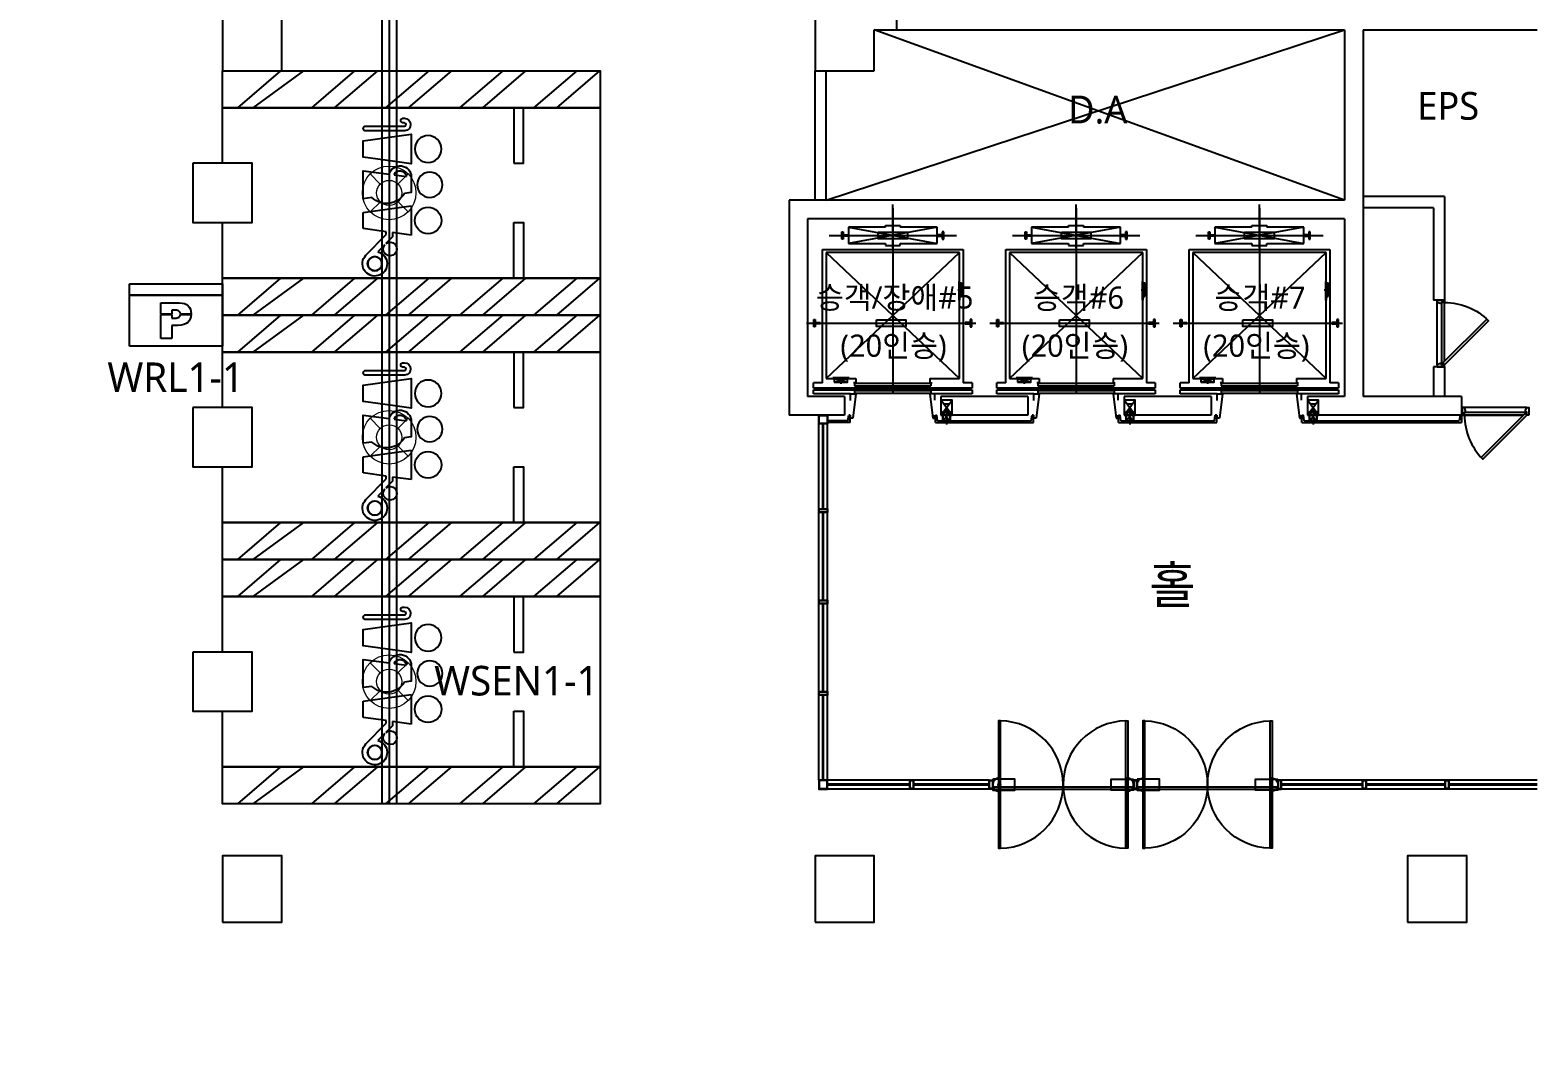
# Model space of a CAD drawing. Header units: millimetres. Extents: x -38475 to 94728, y -31127 to 90245.
# Drawn here: x 41875 to 62116, y -14075 to -355 of the extents above; entities that cross this region are included whole.
import ezdxf
from ezdxf.enums import TextEntityAlignment as Align

# ---------------------------------------------------------------- set-up
doc = ezdxf.new("R2010")
doc.units = ezdxf.units.MM
doc.linetypes.add('AUDIT_D_080121100638-0', pattern=[0])
for name, color, linetype in [('e-plan', 9, 'Continuous'), ('E-TEXT', 6, 'Continuous'), ('레이스웨이', 3, 'Continuous'), ('만공차등', 6, 'Continuous'), ('유도배선', 6, 'Continuous')]:
    doc.layers.add(name, color=color, linetype=linetype)
doc.layers.add('초음파센서', color=1, linetype='AUDIT_D_080121100638-0', lineweight=13)
doc.styles.add('1', font='malgun_0.ttf')
doc.styles.add('USUN', font='malgun_0.ttf')
doc.styles.add('xr_plan$0$USUN', font='malgun_0.ttf')

# ---------------------------------------------------------------- blocks, each defined once
blk = doc.blocks.new('xr_plan$0$점자블럭 없는타입')
at = {"layer": 'e-plan'}
for p, q in [((104799, -634194), (104820, -634216)), ((104799, -634216), (104820, -634194)), ((106541, -634194), (106520, -634216)), ((106541, -634216), (106520, -634194))]:
    blk.add_line(p, q, dxfattribs=at)
at = {"layer": 'e-plan', "ltscale": 0.05}
for points in [[(104823, -634296), (104823, -633345), (104796, -633345), (104796, -634296)], [(106517, -634296), (106517, -633345), (106544, -633345), (106544, -634296)]]:
    blk.add_lwpolyline(points, close=True, dxfattribs=at)
at = {"layer": 'e-plan'}
for points in [[(104720, -634265), (104670, -634265), (104670, -634145), (104720, -634145), (104720, -634265)], [(104720, -634130), (104720, -634280), (105020, -634280), (105020, -634130), (104720, -634130)], [(106620, -634130), (106620, -634280), (106320, -634280), (106320, -634130), (106620, -634130)], [(106670, -634265), (106620, -634265), (106620, -634145), (106670, -634145), (106670, -634265)]]:
    blk.add_lwpolyline(points, dxfattribs=at)
for points in [[(104715, -634260), (104675, -634260), (104675, -634150), (104715, -634150)], [(104823, -634115), (104796, -634115), (104796, -635065), (104823, -635065)], [(104815, -634115), (104803, -634115), (104803, -635065), (104815, -635065)], [(106517, -634115), (106544, -634115), (106544, -635065), (106517, -635065)], [(106524, -634115), (106536, -634115), (106536, -635065), (106524, -635065)], [(106665, -634260), (106625, -634260), (106625, -634150), (106665, -634150)]]:
    blk.add_lwpolyline(points, close=True, dxfattribs=at)
for centre in [(104809, -634205), (106530, -634205)]:
    blk.add_circle(centre, 15, dxfattribs=at)
at = {"layer": 'e-plan', "ltscale": 0.05}
for centre, start, end in [((104809, -634205), 270.9004, 89.1032), ((106530, -634205), 90.8971, 269.0996)]:
    blk.add_arc(centre, 860, start, end, dxfattribs=at)
at = {"layer": 'e-plan', "ltscale": 0.1}
for centre, start, end in [((104812, -634206), 99.8745, 260.1212), ((106528, -634206), 279.8788, 80.1255)]:
    blk.add_arc(centre, 91.9, start, end, dxfattribs=at)
blk = doc.blocks.new('xr_plan$0$노유자주차-1')
at = {"layer": 'e-plan', "linetype": 'Continuous'}
for p, q in [((684, 2800), (100, 3300)), ((992, 2800), (308, 3300)), ((1684, 2800), (1100, 3300)), ((1992, 2800), (1408, 3300)), ((2684, 2800), (2100, 3300)), ((2992, 2800), (2408, 3300)), ((3684, 2800), (3100, 3300)), ((3992, 2800), (3408, 3300)), ((4684, 2800), (4100, 3300)), ((4992, 2800), (4408, 3300)), ((684, 0), (100, 500)), ((992, 0), (308, 500)), ((1684, 0), (1100, 500)), ((1992, 0), (1408, 500)), ((2684, 0), (2100, 500)), ((2992, 0), (2408, 500)), ((3684, 0), (3100, 500)), ((3992, 0), (3408, 500)), ((4684, 0), (4100, 500)), ((4992, 0), (4408, 500))]:
    blk.add_line(p, q, dxfattribs=at)
for points in [[(-100, 2800), (5000, 2800), (5000, 3300), (-100, 3300)], [(3835, 2050), (3965, 2050), (3965, 2800), (3835, 2800)], [(-500, 1250), (-500, 2050), (300, 2050), (300, 1250)], [(3835, 1250), (3965, 1250), (3965, 500), (3835, 500)], [(-100, 0), (5000, 0), (5000, 500), (-100, 500)]]:
    blk.add_lwpolyline(points, close=True, dxfattribs=at)
for points in [[(-100, 1250), (-100, 500), (5000, 500), (5000, 2800), (-100, 2800), (-100, 2050)], [(1837, 2490), (2109, 2212)], [(2090, 2350), (1997, 2445)], [(2193, 2245), (2105, 2335)], [(2193, 2187), (2193, 2245)], [(2109, 2175), (1800, 2132)], [(1800, 2132), (1800, 1913)], [(2109, 2212), (2109, 2175)], [(2449, 2222), (2193, 2187)], [(2449, 1823), (2449, 2222)], [(1800, 1913), (2449, 1823)], [(1800, 1730), (1800, 1350), (2150, 1397)], [(1918, 1714), (1800, 1730)], [(2449, 1436), (2449, 1644), (2355, 1656)], [(2217, 1406), (2382, 1427)], [(2193, 1222), (1800, 1167), (1800, 948), (2449, 858), (2449, 1257), (2193, 1222)]]:
    blk.add_lwpolyline(points, dxfattribs=at)
for points in [[(1997, 2445, 3.739536), (1837, 2490)], [(2105, 2335, 17.371912), (2090, 2350)]]:
    blk.add_lwpolyline(points, format="xyb", dxfattribs=at)
for points in [[(1956, 2510, 1), (1956, 2703, 1), (1956, 2510)], [(2676, 1842, 1), (2676, 2203, 1), (2676, 1842)], [(2676, 877, -1), (2676, 1238, -1), (2676, 877)], [(1821, 812, 0.6678), (1821, 750), (2356, 750, -0.962707), (2355, 704), (2329, 704, 0.714286), (2329, 643), (2355, 643, 0.962707), (2361, 812)]]:
    blk.add_lwpolyline(points, format="xyb", close=True, dxfattribs=at)
for centre, radius in [((1956, 2607), 96.3), ((2698, 1540), 171)]:
    blk.add_circle(centre, radius, dxfattribs=at)
for centre, radius, start, end in [((2114, 1513), 281, 30.7481, 134.215), ((2297, 1436), 152, 195.0369, 360), ((2297, 1436), 85.3, 201.0118, 354.0251)]:
    blk.add_arc(centre, radius, start, end, dxfattribs=at)
blk = doc.blocks.new('xr_plan$0$Dor_900_45')
at = {"layer": 'e-plan'}
for p, q in [((855, 10), (45, 10)), ((76, 50), (870, 50)), ((30, -50), (870, -50))]:
    blk.add_line(p, q, dxfattribs=at)
for points in [[(30, 50), (53, 27), (647, 621), (624, 644), (30, 50)], [(0, 50), (30, 50), (30, 10), (45, 10), (45, -10), (30, -50), (0, -50), (0, 50)], [(900, 50), (870, 50), (870, 10), (855, 10), (855, -10), (870, -50), (900, -50), (900, 50)]]:
    blk.add_lwpolyline(points, dxfattribs=at)
blk.add_arc((30, 50), 840, 0, 45, dxfattribs=at)
blk = doc.blocks.new('xr_plan$0$ELEV-20P-SS')
at = {"layer": 'e-plan'}
for p, q in [((0, 910), (0, 1499)), ((0, 1451), (0, -1050)), ((-100, 1190), (-100, 1215)), ((-100, 1215), (100, 1215)), ((100, 1215), (100, 1190)), ((-858, 1080), (862, 1080)), ((-688, 1030), (-688, 1130)), ((-688, 1130), (-668, 1130)), ((-668, 1030), (-688, 1030)), ((-668, 1130), (-668, 1090)), ((-668, 1090), (-600, 1090)), ((-668, 1070), (-668, 1030)), ((-600, 1070), (-668, 1070)), ((600, 1190), (-600, 970)), ((-600, 1190), (600, 970)), ((-600, 1190), (-600, 970)), ((-100, 1190), (-600, 1190)), ((-600, 1090), (-600, 1070)), ((600, 1190), (100, 1190)), ((600, 970), (600, 1190)), ((668, 1090), (600, 1090)), ((600, 1090), (600, 1070)), ((600, 1070), (668, 1070)), ((688, 1130), (668, 1130)), ((668, 1130), (668, 1090)), ((668, 1070), (668, 1030)), ((668, 1030), (688, 1030)), ((688, 1030), (688, 1130)), ((-950, -910), (-950, 890)), ((-950, 890), (950, 890)), ((900, 850), (-900, 850)), ((-900, 850), (-900, -850)), ((-900, 850), (900, -850)), ((-900, -850), (900, 850)), ((-600, 970), (-100, 970)), ((-100, 970), (-100, 945)), ((-100, 945), (100, 945)), ((100, 945), (100, 970)), ((100, 970), (600, 970)), ((900, -850), (900, 850)), ((950, 890), (950, -910)), ((893, 457), (893, 207)), ((900, 457), (893, 457)), ((893, 457), (893, 243)), ((900, 257), (900, 457)), ((930, 257), (900, 437)), ((900, 257), (930, 437)), ((877, 347), (953, 347)), ((893, 207), (900, 207)), ((900, 257), (900, 207)), ((-1165, -105), (1122, -105)), ((-1068, -155), (-1068, -55)), ((-1068, -55), (-1047, -55)), ((-1047, -155), (-1068, -155)), ((-1047, -55), (-1047, -95)), ((-1047, -95), (-979, -95)), ((-979, -115), (-1047, -115)), ((-1047, -115), (-1047, -155)), ((-979, -95), (-979, -115)), ((1047, -95), (979, -95)), ((979, -95), (979, -115)), ((979, -115), (1047, -115)), ((1068, -55), (1047, -55)), ((1047, -55), (1047, -95)), ((1047, -115), (1047, -155)), ((1047, -155), (1068, -155)), ((1068, -155), (1068, -55)), ((-950, -910), (-1070, -910)), ((-1070, -980), (-1070, -910)), ((1070, -980), (-1070, -980)), ((-1070, -1005), (1070, -1005)), ((-1070, -1060), (-1070, -1005)), ((-900, -850), (-500, -850)), ((-590, -843), (-810, -843)), ((-810, -843), (-810, -850)), ((-790, -850), (-810, -850)), ((-790, -850), (-610, -900)), ((-790, -900), (-610, -850)), ((-790, -850), (-590, -850)), ((-700, -827), (-700, -923)), ((-590, -850), (-590, -843)), ((-500, -910), (-530, -910)), ((-515, -915), (515, -915)), ((-515, -915), (-515, -950)), ((-515, -950), (515, -950)), ((-500, -850), (-500, -910)), ((0, -915), (0, -950)), ((0, -1005), (0, -1050)), ((500, -850), (500, -910)), ((500, -850), (900, -850)), ((500, -910), (530, -910)), ((515, -915), (515, -950)), ((1070, -910), (950, -910)), ((1070, -910), (1070, -980)), ((1070, -1005), (1070, -1060)), ((-570, -1060), (-1070, -1060)), ((-570, -1060), (-500, -1060)), ((-570, -1147), (-570, -1060)), ((-500, -1060), (-540, -1385)), ((-515, -1015), (515, -1015)), ((-515, -1015), (-515, -1050)), ((-515, -1050), (515, -1050)), ((500, -1060), (540, -1385)), ((570, -1060), (500, -1060)), ((515, -1015), (515, -1050)), ((1070, -1060), (570, -1060)), ((570, -1145), (570, -1060)), ((800, -1345), (650, -1145)), ((650, -1345), (800, -1145)), ((688, -1195), (763, -1195)), ((-570, -1385), (-570, -1345)), ((-540, -1385), (-570, -1385)), ((540, -1385), (570, -1385)), ((570, -1385), (570, -1345)), ((776, -1300), (676, -1431)), ((676, -1300), (776, -1431)), ((726, -1272), (726, -1474))]:
    blk.add_line(p, q, dxfattribs=at)
for points in [[(-199, 1125), (201, 1125), (201, 1035), (-199, 1035)], [(930, 257), (930, 437), (900, 437), (900, 257)], [(-222, -60), (178, -60), (178, -150), (-222, -150)], [(-790, -900), (-610, -900), (-610, -850), (-790, -850)], [(650, -1345), (800, -1345), (800, -1145), (650, -1145)], [(676, -1431), (776, -1431), (776, -1300), (676, -1300)], [(776, -1431), (676, -1431), (676, -1300), (776, -1300)], [(783, -1431), (668, -1431), (668, -1445), (783, -1445)]]:
    blk.add_lwpolyline(points, close=True, dxfattribs=at)
blk = doc.blocks.new('Xref-지하2층')
at = {"layer": 'e-plan'}
for p, q in [((56000, 11800), (56000, 11000)), ((57100, 11800), (57100, 11550)), ((56150, 9250), (63150, 11550)), ((56800, 11000), (56800, 11550)), ((63150, 9250), (56800, 11550)), ((56800, 11550), (57100, 11550)), ((62800, 11550), (63150, 11550)), ((63150, 11550), (63150, 9250)), ((63400, 11550), (65750, 11550)), ((63400, 11550), (63400, 6600)), ((56000, 11000), (56800, 11000)), ((55650, 9250), (55650, 6350)), ((63150, 9250), (55650, 9250)), ((55900, 9000), (55900, 6600)), ((63150, 9000), (55900, 9000)), ((63150, 9000), (63150, 6600)), ((56400, 6600), (55900, 6600)), ((56400, 6600), (56400, 6350)), ((58875, 6600), (57700, 6600)), ((57700, 6600), (57700, 6350)), ((58875, 6600), (58875, 6350)), ((61350, 6600), (60175, 6600)), ((60175, 6600), (60175, 6350)), ((61350, 6600), (61350, 6350)), ((63150, 6600), (62650, 6600)), ((62650, 6600), (62650, 6350)), ((64730, 6600), (63400, 6600)), ((64730, 6600), (64730, 6350)), ((56400, 6350), (55650, 6350)), ((56445, 6270), (56455, 6350)), ((56475, 6350), (56455, 6350)), ((56475, 6250), (56475, 6350)), ((58875, 6350), (57700, 6350)), ((61350, 6350), (60175, 6350)), ((64730, 6350), (62650, 6350)), ((64770, 6350), (65564, 6350)), ((64785, 6390), (65595, 6390)), ((56050, 1420), (56050, 6230)), ((56104, 5082), (56104, 6230)), ((56116, 5082), (56116, 6230)), ((56445, 6270), (56170, 6270)), ((56475, 6250), (56170, 6250)), ((56170, 1420), (56170, 6230)), ((56104, 3850), (56104, 5032)), ((56116, 3850), (56116, 5032)), ((56104, 2618), (56104, 3800)), ((56116, 2618), (56116, 3800)), ((56104, 1420), (56104, 2568)), ((56116, 1420), (56116, 2568)), ((58350, 1420), (56170, 1420)), ((65750, 1420), (62300, 1420)), ((57280, 1366), (56170, 1366)), ((57280, 1354), (56170, 1354)), ((58350, 1300), (56170, 1300)), ((58350, 1366), (57330, 1366)), ((58350, 1354), (57330, 1354)), ((58400, 1330), (60300, 1330)), ((58400, 1300), (60300, 1300)), ((60350, 1330), (62250, 1330)), ((60350, 1300), (62250, 1300)), ((63392, 1366), (62300, 1366)), ((63392, 1354), (62300, 1354)), ((65750, 1300), (62300, 1300)), ((64508, 1366), (63442, 1366)), ((64508, 1354), (63442, 1354)), ((65750, 1366), (64558, 1366)), ((65750, 1354), (64558, 1354))]:
    blk.add_line(p, q, dxfattribs=at)
at = {"layer": 'e-plan', "linetype": 'Continuous'}
for p, q in [((57100, 11550), (61600, 11550)), ((61600, 11550), (62800, 11550)), ((56000, 9250), (56000, 11000)), ((56150, 9250), (56150, 11000)), ((64500, 9300), (63400, 9300)), ((64350, 9150), (63400, 9150)), ((64350, 9150), (64350, 7900)), ((64500, 9300), (64500, 7900)), ((64500, 7900), (64350, 7900)), ((64350, 7000), (64350, 6600)), ((64500, 7000), (64350, 7000)), ((64500, 7000), (64500, 6600)), ((57625, 6250), (57625, 6350)), ((57625, 6350), (57645, 6350)), ((57655, 6270), (57645, 6350)), ((58920, 6270), (58930, 6350)), ((58950, 6350), (58930, 6350)), ((58950, 6250), (58950, 6350)), ((60100, 6250), (60100, 6350)), ((60100, 6350), (60120, 6350)), ((60130, 6270), (60120, 6350)), ((61395, 6270), (61405, 6350)), ((61425, 6350), (61405, 6350)), ((61425, 6250), (61425, 6350)), ((62575, 6250), (62575, 6350)), ((62575, 6350), (62595, 6350)), ((62605, 6270), (62595, 6350)), ((64710, 6350), (64700, 6270)), ((64730, 6350), (64730, 6250)), ((57625, 6250), (58950, 6250)), ((57655, 6270), (58920, 6270)), ((60100, 6250), (61425, 6250)), ((60130, 6270), (61395, 6270)), ((62575, 6250), (64730, 6250)), ((62605, 6270), (64700, 6270))]:
    blk.add_line(p, q, dxfattribs=at)
at = {"layer": 'e-plan'}
for points in [[(48000, 11000), (48800, 11000), (48800, 11800), (48000, 11800)], [(56050, 6230), (56050, 6350), (56170, 6350), (56170, 6230)], [(56055, 6235), (56055, 6345), (56165, 6345), (56165, 6235)], [(56050, 5032), (56050, 5082), (56170, 5082), (56170, 5032)], [(56055, 5037), (56055, 5077), (56165, 5077), (56165, 5037)], [(56050, 3800), (56050, 3850), (56170, 3850), (56170, 3800)], [(56055, 3805), (56055, 3845), (56165, 3845), (56165, 3805)], [(56050, 2568), (56050, 2618), (56170, 2618), (56170, 2568)], [(56055, 2573), (56055, 2613), (56165, 2613), (56165, 2573)], [(56050, 1420), (56050, 1300), (56170, 1300), (56170, 1420)], [(57280, 1420), (57330, 1420), (57330, 1300), (57280, 1300)], [(63392, 1420), (63442, 1420), (63442, 1300), (63392, 1300)], [(64508, 1420), (64558, 1420), (64558, 1300), (64508, 1300)], [(56055, 1415), (56055, 1305), (56165, 1305), (56165, 1415)], [(57285, 1415), (57325, 1415), (57325, 1305), (57285, 1305)], [(63397, 1415), (63437, 1415), (63437, 1305), (63397, 1305)], [(64513, 1415), (64553, 1415), (64553, 1305), (64513, 1305)], [(48000, -500), (48800, -500), (48800, 400), (48000, 400)], [(56000, -500), (56800, -500), (56800, 400), (56000, 400)], [(64000, -500), (64800, -500), (64800, 400), (64000, 400)]]:
    blk.add_lwpolyline(points, close=True, dxfattribs=at)
at = {"layer": 'e-plan', "linetype": 'Continuous', "xscale": -1}
for name, p, rotation in [('xr_plan$0$노유자주차-1', (48100, 11000), 180), ('xr_plan$0$Dor_900_45', (64450, 7000), 270), ('xr_plan$0$노유자주차-1', (48100, 7700), 180), ('xr_plan$0$노유자주차-1', (48100, 4400), 180)]:
    blk.add_blockref(name, p, dxfattribs=dict(at, rotation=rotation))
at = {"layer": 'e-plan'}
for p in [(57050, 7695), (59525, 7695), (62000, 7695)]:
    blk.add_blockref('xr_plan$0$ELEV-20P-SS', p, dxfattribs=at)
at = {"layer": 'e-plan', "linetype": 'Continuous', "rotation": 180}
blk.add_blockref('xr_plan$0$Dor_900_45', (65640, 6400), dxfattribs=at)
at = {"layer": 'e-plan', "ltscale": 5, "rotation": 359.9999993646723}
blk.add_blockref('xr_plan$0$점자블럭 없는타입', (-46320, 635565), dxfattribs=at)
at = {"layer": 'e-plan', "ltscale": 5, "xscale": -1, "rotation": 359.9999993646722}
blk.add_blockref('xr_plan$0$점자블럭 없는타입', (166970, 635565), dxfattribs=at)
at = {"layer": 'e-plan'}
for s, height, style, p in [('D.A', 375, 'xr_plan$0$USUN', (59818, 10476)), ('EPS', 375, 'xr_plan$0$USUN', (64550, 10525)), ('승객/장애#5', 300, 'USUN', (57076, 7938)), ('승객#6', 300, 'USUN', (59558, 7935)), ('승객#7', 300, 'USUN', (62008, 7935)), ('(20인승)', 300, 'USUN', (57060, 7287)), ('(20인승)', 300, 'USUN', (59510, 7287)), ('(20인승)', 300, 'USUN', (61960, 7287)), ('홀', 500, 'USUN', (60827, 4056))]:
    blk.add_text(s, height=height, dxfattribs=dict(at, style=style)).set_placement(p, align=Align.MIDDLE_CENTER)
blk = doc.blocks.new('A$C61602750')
at = {"layer": 'e-plan'}
blk.add_blockref('Xref-지하2층', (-3525, -11905), dxfattribs=at)
blk = doc.blocks.new('센서')
at = {"layer": '초음파센서'}
for p, q in [((-256, 256), (-120, 119)), ((119, 120), (256, 256)), ((-256, -256), (-119, -120)), ((120, -119), (256, -256))]:
    blk.add_line(p, q, dxfattribs=at)
for major_axis, start_param, end_param in [((0, 362), 2.801804347482335, 9.08498965466192), ((0, 169), 2.862310370331366, 9.145495677510953)]:
    blk.add_ellipse((0, 0), major_axis=major_axis, ratio=1, start_param=start_param, end_param=end_param, dxfattribs=at)
blk = doc.blocks.new('만공차등')
at = {"layer": '만공차등', "color": 2}
for p, q in [((256, 773), (1281, 773)), ((256, 86), (256, 773)), ((1281, 773), (1281, 86)), ((1281, 647), (256, 647)), ((256, 647), (1281, 647)), ((602, 442), (724, 442)), ((602, 436), (724, 436)), ((817, 442), (935, 442)), ((817, 436), (935, 436)), ((1281, 86), (256, 86))]:
    blk.add_line(p, q, dxfattribs=at)
for points in [[(602, 563), (602, 563), (804, 563), (804, 563)], [(602, 442), (602, 509), (602, 563), (602, 563)], [(804, 563), (848, 563), (881, 552), (902, 531)], [(602, 170), (602, 170), (602, 322), (602, 436)], [(758, 483), (758, 483), (724, 483), (724, 483)], [(724, 483), (724, 483), (724, 463), (724, 442)], [(724, 436), (724, 415), (724, 395), (724, 395)], [(724, 395), (724, 395), (754, 395), (754, 395)], [(754, 395), (777, 395), (793, 399), (803, 407)], [(805, 470), (797, 479), (781, 483), (758, 483)], [(900, 349), (876, 327), (839, 316), (790, 316)], [(803, 407), (812, 415), (817, 425), (817, 436)], [(817, 442), (816, 453), (812, 462), (805, 470)], [(935, 436), (934, 400), (922, 370), (900, 349)], [(724, 170), (724, 170), (602, 170), (602, 170)], [(790, 316), (790, 316), (724, 316), (724, 316)], [(724, 316), (724, 316), (724, 170), (724, 170)]]:
    blk.add_open_spline(points, degree=3, dxfattribs=at)
blk.add_open_spline([(902, 531), (924, 510), (935, 481), (935, 442), (935, 442), (935, 442), (935, 442)], degree=3, knots=[0.4989771, 0.4989771, 0.4989771, 0.4989771, 0.9979543, 0.9979543, 0.9979543, 1, 1, 1, 1], dxfattribs=at)

msp = doc.modelspace()

# ---------------------------------------------------------------- linework, layer by layer
at = {"layer": '레이스웨이'}
for points in [[(37375, -21055), (79175, -21055), (79175, 5795), (46625, 5795), (46625, -10805)], [(37375, -20855), (78975, -20855), (78975, 5595), (46825, 5595), (46825, -10805)]]:
    msp.add_lwpolyline(points, dxfattribs=at)
at = {"layer": '만공차등', "color": 4, "linetype": 'Continuous', "ltscale": 2}
msp.add_lwpolyline([(46725, -4205), (44475, -4205)], dxfattribs=at)
at = {"layer": '유도배선'}
msp.add_lwpolyline([(37375, -20955), (79075, -20955), (79075, 5695), (46725, 5695), (46725, -10805)], dxfattribs=at)

# ---------------------------------------------------------------- block references
at = {"layer": 'e-plan'}
msp.add_blockref('A$C61602750', (0, 0), dxfattribs=at)
at = {"layer": '만공차등', "xscale": 1.226069819647817, "yscale": 1.226069819647817, "zscale": 1.226069819647817}
msp.add_blockref('만공차등', (42904, -4731), dxfattribs=at)
at = {"layer": '초음파센서'}
for p in [(46725, -2555), (46725, -5855), (46725, -9155)]:
    msp.add_blockref('센서', p, dxfattribs=at)

# ---------------------------------------------------------------- texts
at = {"layer": 'E-TEXT', "style": '1'}
for s, p in [('WRL1-1', (43843, -5045)), ('WSEN1-1', (48443, -9142))]:
    msp.add_text(s, height=400, dxfattribs=at).set_placement(p, align=Align.MIDDLE_CENTER)

doc.saveas('drawing.dxf')
